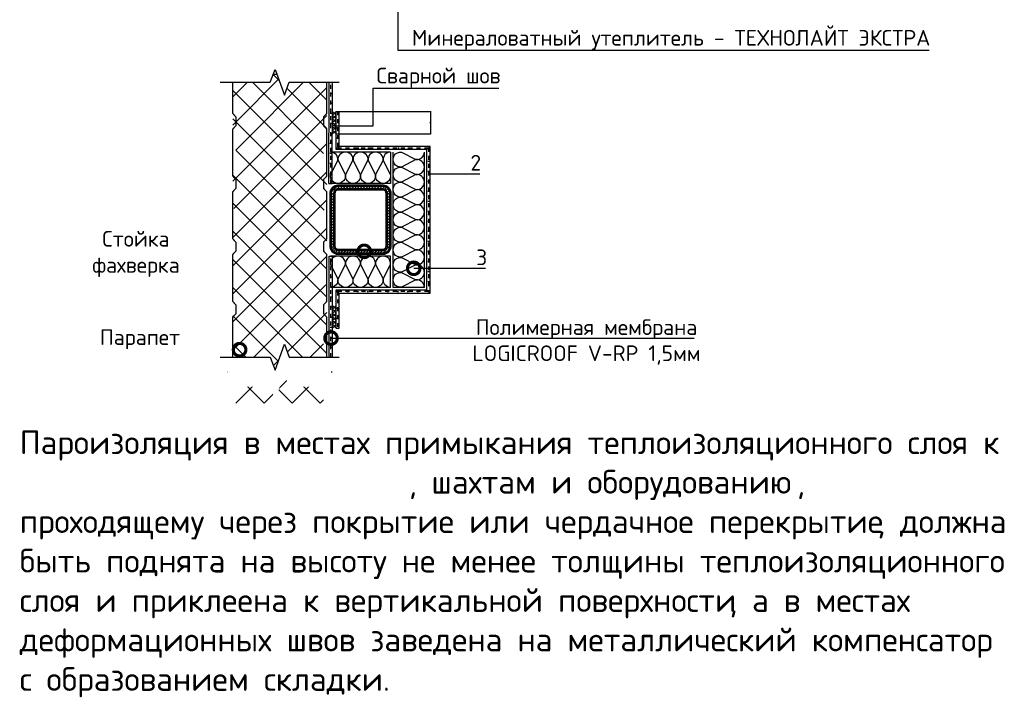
# Model space of a CAD drawing. Header units: millimetres. Extents: x -263990 to 193903, y -164417 to 240530.
# Drawn here: x -143043 to -118078, y 199898 to 217071 of the extents above; entities that cross this region are included whole.
import ezdxf

# ---------------------------------------------------------------- set-up
doc = ezdxf.new("R2010")
doc.units = ezdxf.units.MM
doc.header["$LTSCALE"] = 20
doc.set_wipeout_variables(frame=1)
doc.linetypes.add('пунктирнаяX2', pattern=[12.7, 0, -12.7])
doc.linetypes.add('штриховая 50', pattern=[1, 0.5, -0.5])
doc.layers.get('0').update_dxf_attribs({"lineweight": 0})
for name, color, linetype, lineweight in [('FP-XX-МАРКИ ПОМЕЩЕНИЙ', 250, 'Continuous', 25), ('TN-АННОТАЦИИ', 7, 'Continuous', 0), ('TN-ГИДРОИЗОЛЯЦИЯ ПВХ', 5, 'Continuous', 15), ('TN-МЕТАЛЛ КОНСТРУКЦИИ', 7, 'Continuous', 35), ('TN-РАЗМЕРЫ', 184, 'Continuous', 15)]:
    doc.layers.add(name, color=color, linetype=linetype, lineweight=lineweight)
doc.styles.add('TN-Текст', font='isocpeur.ttf')
doc.styles.add('TN-Текст-Аннотативный', font='isocpeur.ttf')

# ---------------------------------------------------------------- blocks, each defined once
blk = doc.blocks.new('_ArchTick')
at = {"color": 0, "linetype": 'ByBlock', "const_width": 0.15}
blk.add_lwpolyline([(-0.5, -0.5), (0.5, 0.5)], dxfattribs=at)
blk = doc.blocks.new('_DOTSMALL')
at = {"color": 0, "linetype": 'ByBlock', "const_width": 0.5}
blk.add_lwpolyline([(-0.0625, 0, 1), (0.0625, 0, 1)], format="xyb", close=True, dxfattribs=at)

msp = doc.modelspace()

# ---------------------------------------------------------------- hatches: boundary and pattern name
at = {"lineweight": 13}
h = msp.add_hatch(dxfattribs=at)
h.set_pattern_fill('ANSI37', color=8, scale=158.797555)
h.set_pattern_definition([(45, (-137561.54, 207349.65), (-356.51, 356.51), []), (135, (-137561.54, 207349.65), (-356.51, -356.51), [])])
h.paths.add_polyline_path([(-137561.53657, 213701.55084), (-137561.53657, 213590.39255), (-137640.93534, 213503.0539), (-137640.93534, 212312.07223), (-137561.53657, 212224.73358), (-137561.53657, 212113.57529), (-137561.53657, 212002.417), (-137640.93534, 211915.07834), (-137640.93534, 210724.09668), (-137561.53657, 210636.75802), (-137561.53657, 210525.59973), (-137561.53657, 210414.44145), (-137640.93534, 210327.10279), (-137640.93534, 209136.12112), (-137561.53657, 209048.78247), (-137561.53657, 208937.62418), (-137561.53657, 208826.46589), (-137640.93534, 208739.12724), (-137640.93534, 207548.14557), (-137561.53657, 207460.80691), (-137561.53657, 207349.64863), (-136505.34647, 207349.64863), (-136446.63905, 207186.37776), (-136351.36051, 207508.44618), (-136292.65309, 207349.64863), (-135338.37079, 207349.64863), (-135338.37079, 207460.80691), (-135258.97201, 207548.14557), (-135258.97201, 208739.12724), (-135338.37079, 208826.46589), (-135338.37079, 208937.62418), (-135338.37079, 209048.78247), (-135258.97201, 209136.12112), (-135258.97201, 210327.10279), (-135338.37079, 210414.44145), (-135338.37079, 210525.59973), (-135338.37079, 210636.75802), (-135258.97201, 210724.09668), (-135258.97201, 211915.07834), (-135338.37079, 212002.417), (-135338.37079, 212113.57529), (-135338.37079, 212224.73358), (-135258.97201, 212312.07223), (-135258.97201, 213503.0539), (-135338.37079, 213590.39255), (-135338.37079, 213701.55084), (-135338.37079, 213812.70913), (-135258.97201, 213900.04779), (-135258.97201, 215686.52029), (-137640.93534, 215686.52029), (-137640.93534, 213900.04779), (-137561.53657, 213812.70913)])

# ---------------------------------------------------------------- linework, layer by layer
at = {"ltscale": 100}
for p, q in [((-134782.57935, 213716.75707), (-135163.69348, 213716.75707)), ((-134401.46521, 213716.75707), (-134782.57935, 213716.75707)), ((-134020.35108, 213716.75707), (-134401.46521, 213716.75707)), ((-133639.23695, 213716.75707), (-134020.35108, 213716.75707)), ((-133639.23695, 213716.75707), (-133639.23695, 212922.76929)), ((-133575.71792, 213335.64293), (-133575.71792, 213716.75707)), ((-132781.73015, 213335.64293), (-132781.73015, 213716.75707)), ((-133575.71792, 212954.5288), (-133575.71792, 213335.64293)), ((-132781.73015, 212954.5288), (-132781.73015, 213335.64293)), ((-134782.57935, 212922.76929), (-135163.69348, 212922.76929)), ((-134401.46521, 212922.76929), (-134782.57935, 212922.76929)), ((-134020.35108, 212922.76929), (-134401.46521, 212922.76929)), ((-133639.23695, 212922.76929), (-134020.35108, 212922.76929)), ((-133575.71792, 212573.41467), (-133575.71792, 212954.5288)), ((-132781.73015, 212573.41467), (-132781.73015, 212954.5288)), ((-133575.71792, 212192.30053), (-133575.71792, 212573.41467)), ((-132781.73015, 212192.30053), (-132781.73015, 212573.41467)), ((-133575.71792, 211811.1864), (-133575.71792, 212192.30053)), ((-132781.73015, 211811.1864), (-132781.73015, 212192.30053)), ((-133575.71792, 211430.07227), (-133575.71792, 211811.1864)), ((-132781.73015, 211430.07227), (-132781.73015, 211811.1864)), ((-133575.71792, 211048.95813), (-133575.71792, 211430.07227)), ((-132781.73015, 211048.95813), (-132781.73015, 211430.07227)), ((-134782.57935, 211080.71764), (-135163.69348, 211080.71764)), ((-134401.46521, 211080.71764), (-134782.57935, 211080.71764)), ((-134020.35108, 211080.71764), (-134401.46521, 211080.71764)), ((-133639.23695, 211080.71764), (-134020.35108, 211080.71764)), ((-133639.23695, 210286.72987), (-133639.23695, 211080.71764)), ((-133575.71792, 210667.844), (-133575.71792, 211048.95813)), ((-132781.73015, 210667.844), (-132781.73015, 211048.95813)), ((-133575.71792, 210286.72987), (-133575.71792, 210667.844)), ((-132781.73015, 210286.72987), (-132781.73015, 210667.844)), ((-134782.57935, 210286.72987), (-135163.69348, 210286.72987)), ((-134401.46521, 210286.72987), (-134782.57935, 210286.72987)), ((-134020.35108, 210286.72987), (-134401.46521, 210286.72987)), ((-133639.23695, 210286.72987), (-134020.35108, 210286.72987)), ((-132781.73015, 210286.72987), (-133575.71792, 210286.72987))]:
    msp.add_line(p, q, dxfattribs=at)
at = {"color": 8, "lineweight": 18}
msp.add_line((-135179.57323, 212126.27909), (-135179.57323, 212113.57529), dxfattribs=at)
at = {"color": 8, "lineweight": 20, "const_width": 31.75951}
for points in [[(-137640.93534, 215686.52029), (-137640.93534, 214694.03557), (-137561.53657, 214606.69691), (-137561.53657, 214495.53862)], [(-135338.37079, 214495.53862), (-135338.37079, 214606.69691), (-135258.97201, 214694.03557), (-135258.97201, 215686.52029), (-137640.93534, 215686.52029)], [(-137561.53657, 214495.53862), (-137561.53657, 214384.38033), (-137640.93534, 214297.04168), (-137640.93534, 213106.06001), (-137561.53657, 213018.72136), (-137561.53657, 212907.56307)], [(-135338.37079, 212907.56307), (-135338.37079, 213018.72136), (-135258.97201, 213106.06001), (-135258.97201, 214297.04168), (-135338.37079, 214384.38033), (-135338.37079, 214495.53862)], [(-137561.53657, 212907.56307), (-137561.53657, 212796.40478), (-137640.93534, 212709.06612), (-137640.93534, 211518.08446), (-137561.53657, 211430.7458), (-137561.53657, 211319.58751)], [(-135338.37079, 211319.58751), (-135338.37079, 211430.7458), (-135258.97201, 211518.08446), (-135258.97201, 212709.06612), (-135338.37079, 212796.40478), (-135338.37079, 212907.56307)], [(-137561.53657, 211319.58751), (-137561.53657, 211208.42922), (-137640.93534, 211121.09057), (-137640.93534, 209930.1089), (-137561.53657, 209842.77025), (-137561.53657, 209731.61196)], [(-135338.37079, 209731.61196), (-135338.37079, 209842.77025), (-135258.97201, 209930.1089), (-135258.97201, 211121.09057), (-135338.37079, 211208.42922), (-135338.37079, 211319.58751)], [(-137561.53657, 209731.61196), (-137561.53657, 209620.45367), (-137640.93534, 209533.11501), (-137640.93534, 208342.13335), (-137561.53657, 208254.79469), (-137561.53657, 208143.6364)], [(-135338.37079, 208143.6364), (-135338.37079, 208254.79469), (-135258.97201, 208342.13335), (-135258.97201, 209533.11501), (-135338.37079, 209620.45367), (-135338.37079, 209731.61196)]]:
    msp.add_lwpolyline(points, dxfattribs=at)
at = {"lineweight": 9, "ltscale": 100, "transparency": 33554559}
for points in [[(-134782.57935, 213716.75707, 0.4517184411), (-134971.61781, 213502.19054), (-134784.09795, 213137.33581, -1.1350416127), (-135162.17488, 213137.33581), (-134974.65501, 213502.19054, 0.4517184411), (-135163.69348, 213716.75707, 0.4517184411)], [(-134401.46521, 213716.75707, 0.4517184411), (-134590.50368, 213502.19054), (-134402.98381, 213137.33581, -1.1350416127), (-134781.06074, 213137.33581), (-134593.54088, 213502.19054, 0.4517184411), (-134782.57935, 213716.75707, 0.4517184411)], [(-134020.35108, 213716.75707, 0.4517184411), (-134209.38954, 213502.19054), (-134021.86968, 213137.33581, -1.1350416127), (-134399.94661, 213137.33581), (-134212.42675, 213502.19054, 0.4517184411), (-134401.46521, 213716.75707, 0.4517184411)], [(-133639.23695, 213716.75707, 0.4517184411), (-133828.27541, 213502.19054), (-133640.75555, 213137.33581, -1.1350416127), (-134018.83248, 213137.33581), (-133831.31261, 213502.19054, 0.4517184411), (-134020.35108, 213716.75707, 0.4517184411)], [(-132781.73015, 213335.64293, 0.4517184411), (-132996.29667, 213524.6814), (-133361.1514, 213337.16153, -1.1350416127), (-133361.1514, 213715.23846), (-132996.29667, 213527.7186, 0.4517184411), (-132781.73015, 213716.75707, 0.4517184411)], [(-132781.73015, 212954.5288, 0.4517184411), (-132996.29667, 213143.56726), (-133361.1514, 212956.0474, -1.1350416127), (-133361.1514, 213334.12433), (-132996.29667, 213146.60447, 0.4517184411), (-132781.73015, 213335.64293, 0.4517184411)], [(-132781.73015, 212573.41467, 0.4517184411), (-132996.29667, 212762.45313), (-133361.1514, 212574.93327, -1.1350416127), (-133361.1514, 212953.0102), (-132996.29667, 212765.49033, 0.4517184411), (-132781.73015, 212954.5288, 0.4517184411)], [(-132781.73015, 212192.30053, 0.4517184411), (-132996.29667, 212381.339), (-133361.1514, 212193.81913, -1.1350416127), (-133361.1514, 212571.89607), (-132996.29667, 212384.3762, 0.4517184411), (-132781.73015, 212573.41467, 0.4517184411)], [(-132781.73015, 211811.1864, 0.4517184411), (-132996.29667, 212000.22487), (-133361.1514, 211812.705, -1.1350416127), (-133361.1514, 212190.78193), (-132996.29667, 212003.26207, 0.4517184411), (-132781.73015, 212192.30053, 0.4517184411)], [(-132781.73015, 211430.07227, 0.4517184411), (-132996.29667, 211619.11073), (-133361.1514, 211431.59087, -1.1350416127), (-133361.1514, 211809.6678), (-132996.29667, 211622.14793, 0.4517184411), (-132781.73015, 211811.1864, 0.4517184411)], [(-132781.73015, 211048.95813, 0.4517184411), (-132996.29667, 211237.9966), (-133361.1514, 211050.47673, -1.1350416127), (-133361.1514, 211428.55367), (-132996.29667, 211241.0338, 0.4517184411), (-132781.73015, 211430.07227, 0.4517184411)], [(-134782.57935, 210286.72987, -0.4517184411), (-134971.61781, 210501.29639), (-134784.09795, 210866.15112, 1.1350416127), (-135162.17488, 210866.15112), (-134974.65501, 210501.29639, -0.4517184411), (-135163.69348, 210286.72987, -0.4517184411)], [(-134401.46521, 210286.72987, -0.4517184411), (-134590.50368, 210501.29639), (-134402.98381, 210866.15112, 1.1350416127), (-134781.06074, 210866.15112), (-134593.54088, 210501.29639, -0.4517184411), (-134782.57935, 210286.72987, -0.4517184411)], [(-134020.35108, 210286.72987, -0.4517184411), (-134209.38954, 210501.29639), (-134021.86968, 210866.15112, 1.1350416127), (-134399.94661, 210866.15112), (-134212.42675, 210501.29639, -0.4517184411), (-134401.46521, 210286.72987, -0.4517184411)], [(-133639.23695, 210286.72987, -0.4517184411), (-133828.27541, 210501.29639), (-133640.75555, 210866.15112, 1.1350416127), (-134018.83248, 210866.15112), (-133831.31261, 210501.29639, -0.4517184411), (-134020.35108, 210286.72987, -0.4517184411)], [(-132781.73015, 210667.844, 0.4517184411), (-132996.29667, 210856.88247), (-133361.1514, 210669.3626, -1.1350416127), (-133361.1514, 211047.43953), (-132996.29667, 210859.91967, 0.4517184411), (-132781.73015, 211048.95813, 0.4517184411)], [(-132781.73015, 210286.72987, 0.4517184411), (-132996.29667, 210475.76833), (-133361.1514, 210288.24847, -1.1350416127), (-133361.1514, 210666.3254), (-132996.29667, 210478.80553, 0.4517184411), (-132781.73015, 210667.844, 0.4517184411)]]:
    msp.add_lwpolyline(points, format="xyb", dxfattribs=at)
at = {"color": 8, "lineweight": 20}
msp.add_lwpolyline([(-137777.41136, 208143.6364), (-136505.34647, 208143.6364), (-136446.63905, 207980.36554), (-136351.36051, 208302.43396), (-136292.65309, 208143.6364), (-135122.83949, 208143.6364)], dxfattribs=at)
at = {"layer": 'TN-ГИДРОИЗОЛЯЦИЯ ПВХ', "linetype": 'Continuous'}
for p, q in [((-135020.77568, 214748.36735), (-134941.3769, 214748.36735)), ((-135020.77568, 213780.27609), (-135020.77568, 214748.36735)), ((-134941.3769, 213859.67487), (-134941.3769, 214748.36735)), ((-135020.77568, 213780.27609), (-134941.3769, 213859.67487)), ((-132718.21112, 213780.27609), (-135020.77568, 213780.27609)), ((-132638.81235, 213859.67487), (-134941.3769, 213859.67487)), ((-132718.21112, 213780.27609), (-132638.81235, 213859.67487)), ((-132718.21112, 210223.21085), (-132718.21112, 213780.27609)), ((-132638.81235, 210143.81207), (-132638.81235, 213859.67487)), ((-135203.39251, 212922.93705), (-135123.99444, 212922.60153)), ((-135192.57008, 211080.71764), (-135113.1713, 211080.71764)), ((-135192.57008, 208519.57809), (-135192.57008, 211080.71764)), ((-135113.1713, 208519.57809), (-135113.1713, 211080.71764)), ((-135020.77568, 210223.21085), (-134941.3769, 210143.81207)), ((-135020.77568, 209255.11958), (-135020.77568, 210223.21085)), ((-135020.77568, 210223.21085), (-132718.21112, 210223.21085)), ((-132718.21112, 210223.21085), (-132638.81235, 210143.81207)), ((-134941.3769, 209255.11958), (-134941.3769, 210143.81207)), ((-134941.3769, 210143.81207), (-132638.81235, 210143.81207)), ((-135020.77568, 209255.11958), (-134941.3769, 209255.11958)), ((-135192.57008, 208519.57809), (-135113.1713, 208519.57809))]:
    msp.add_line(p, q, dxfattribs=at)
at = {"layer": 'TN-ГИДРОИЗОЛЯЦИЯ ПВХ', "linetype": 'штриховая 50', "ltscale": 10}
for p, q in [((-134981.07629, 214748.36735), (-134981.07629, 213819.97548)), ((-134981.07629, 213819.97548), (-132678.51174, 213819.97548)), ((-132678.51174, 213819.97548), (-132678.51174, 210183.51146)), ((-135152.87069, 208519.57809), (-135152.87069, 211080.71764)), ((-132678.51174, 210183.51146), (-134981.07629, 210183.51146)), ((-134981.07629, 210183.51146), (-134981.07629, 209255.11958))]:
    msp.add_line(p, q, dxfattribs=at)
at = {"layer": 'TN-ГИДРОИЗОЛЯЦИЯ ПВХ', "linetype": 'пунктирнаяX2'}
for p, q in [((-134981.07629, 213819.97548), (-134981.07629, 214748.36735)), ((-132678.51174, 213819.97548), (-134981.07629, 213819.97548)), ((-132678.51174, 210183.51146), (-132678.51174, 213819.97548)), ((-135152.87069, 208519.57809), (-135152.87069, 211080.71764)), ((-134981.07629, 209255.11958), (-134981.07629, 210183.51146)), ((-134981.07629, 210183.51146), (-132678.51174, 210183.51146))]:
    msp.add_line(p, q, dxfattribs=at)
at = {"layer": 'TN-ГИДРОИЗОЛЯЦИЯ ПВХ', "color": 1}
for points in [[(-135116.05421, 214653.08882), (-135020.77568, 214748.36735)], [(-135116.05421, 214748.36735), (-135020.77568, 214653.08882)], [(-135116.05421, 214653.08882), (-135020.77568, 214557.81029)], [(-135116.05421, 214557.81029), (-135020.77568, 214653.08882)], [(-135116.05421, 214557.81029), (-135020.77568, 214462.53176)], [(-135116.05421, 214462.53176), (-135020.77568, 214557.81029)], [(-135116.05421, 214462.53176), (-135020.77568, 214367.25322)], [(-135116.05421, 214367.25322), (-135020.77568, 214462.53176)], [(-135116.05421, 214367.25322), (-135020.77568, 214271.97469)], [(-135116.05421, 214271.97469), (-135020.77568, 214367.25322)], [(-135116.05421, 214271.97469), (-135020.77568, 214176.69616)], [(-135116.05421, 214176.69616), (-135020.77568, 214271.97469)], [(-135116.05421, 209731.51224), (-135020.77568, 209826.79078)], [(-135116.05421, 209826.79078), (-135020.77568, 209731.51224)], [(-135116.05421, 209636.23371), (-135020.77568, 209731.51224)], [(-135116.05421, 209731.51224), (-135020.77568, 209636.23371)], [(-135116.05421, 209540.95518), (-135020.77568, 209636.23371)], [(-135116.05421, 209636.23371), (-135020.77568, 209540.95518)], [(-135116.05421, 209445.67664), (-135020.77568, 209540.95518)], [(-135116.05421, 209540.95518), (-135020.77568, 209445.67664)], [(-135116.05421, 209350.39811), (-135020.77568, 209445.67664)], [(-135116.05421, 209445.67664), (-135020.77568, 209350.39811)], [(-135116.05421, 209350.39811), (-135020.77568, 209255.11958)], [(-135116.05421, 209255.11958), (-135020.77568, 209350.39811)]]:
    msp.add_lwpolyline(points, dxfattribs=at)
at = {"layer": 'TN-МЕТАЛЛ КОНСТРУКЦИИ', "linetype": 'Continuous', "lineweight": 13}
for p, q in [((-135163.69348, 212609.30302), (-135054.14098, 212718.85552)), ((-135163.29545, 212681.00319), (-134985.4464, 212858.85224)), ((-135023.29873, 212749.69777), (-134913.74624, 212859.25027)), ((-134937.72263, 212763.97173), (-134842.4441, 212859.25027)), ((-134866.4205, 212763.97173), (-134771.14196, 212859.25027)), ((-134795.11836, 212763.97173), (-134699.83983, 212859.25027)), ((-134723.81622, 212763.97173), (-134628.53769, 212859.25027)), ((-134652.51409, 212763.97173), (-134557.23556, 212859.25027)), ((-134581.21195, 212763.97173), (-134485.93342, 212859.25027)), ((-134509.90982, 212763.97173), (-134414.63128, 212859.25027)), ((-134438.60768, 212763.97173), (-134343.32915, 212859.25027)), ((-134367.30555, 212763.97173), (-134272.02701, 212859.25027)), ((-134296.00341, 212763.97173), (-134200.72488, 212859.25027)), ((-134224.70127, 212763.97173), (-134129.42274, 212859.25027)), ((-134153.39914, 212763.97173), (-134058.1206, 212859.25027)), ((-134082.097, 212763.97173), (-133986.81847, 212859.25027)), ((-134010.79487, 212763.97173), (-133915.51633, 212859.25027)), ((-133939.49273, 212763.97173), (-133844.2142, 212859.25027)), ((-133868.19059, 212763.97173), (-133779.63269, 212852.52964)), ((-133801.26114, 212759.59905), (-133729.89503, 212830.96516)), ((-133758.10543, 212731.45263), (-133690.65922, 212798.89883)), ((-133735.55135, 212682.70457), (-133661.04426, 212757.21166)), ((-135163.69348, 212538.00089), (-135068.41494, 212633.27942)), ((-135163.69348, 212466.69875), (-135068.41494, 212561.97728)), ((-135163.69348, 212395.39662), (-135068.41494, 212490.67515)), ((-133734.51548, 212612.4383), (-133642.60287, 212704.35091)), ((-133734.51548, 212541.13617), (-133639.23695, 212636.4147)), ((-133734.51548, 212469.83403), (-133639.23695, 212565.11256)), ((-133734.51548, 212398.5319), (-133639.23695, 212493.81043)), ((-135163.69348, 212324.09448), (-135068.41494, 212419.37301)), ((-135163.69348, 212252.79234), (-135068.41494, 212348.07088)), ((-135163.69348, 212181.49021), (-135068.41494, 212276.76874)), ((-133734.51548, 212327.22976), (-133639.23695, 212422.50829)), ((-133734.51548, 212255.92762), (-133639.23695, 212351.20616)), ((-133734.51548, 212184.62549), (-133639.23695, 212279.90402)), ((-133734.51548, 212113.32335), (-133639.23695, 212208.60188)), ((-135163.69348, 212110.18807), (-135068.41494, 212205.4666)), ((-135163.69348, 212038.88594), (-135068.41494, 212134.16447)), ((-135163.69348, 211967.5838), (-135068.41494, 212062.86233)), ((-135163.69348, 211896.28166), (-135068.41494, 211991.5602)), ((-133734.51548, 212042.02122), (-133639.23695, 212137.29975)), ((-133734.51548, 211970.71908), (-133639.23695, 212065.99761)), ((-133734.51548, 211899.41694), (-133639.23695, 211994.69548)), ((-135163.69348, 211824.97953), (-135068.41494, 211920.25806)), ((-135163.69348, 211753.67739), (-135068.41494, 211848.95592)), ((-135163.69348, 211682.37526), (-135068.41494, 211777.65379)), ((-133734.51548, 211828.11481), (-133639.23695, 211923.39334)), ((-133734.51548, 211756.81267), (-133639.23695, 211852.0912)), ((-133734.51548, 211685.51054), (-133639.23695, 211780.78907)), ((-133734.51548, 211614.2084), (-133639.23695, 211709.48693)), ((-135163.69348, 211611.07312), (-135068.41494, 211706.35165)), ((-135163.69348, 211539.77098), (-135068.41494, 211635.04952)), ((-135163.69348, 211468.46885), (-135068.41494, 211563.74738)), ((-135163.69348, 211397.16671), (-135068.41494, 211492.44525)), ((-133734.51548, 211542.90626), (-133639.23695, 211638.1848)), ((-133734.51548, 211471.60413), (-133639.23695, 211566.88266)), ((-133734.51548, 211400.30199), (-133639.23695, 211495.58052)), ((-135163.49344, 211326.06461), (-135068.41494, 211421.14311)), ((-135151.23446, 211267.02146), (-135068.41494, 211349.84097)), ((-135125.97222, 211220.98156), (-135057.13302, 211289.82076)), ((-135090.77131, 211184.88034), (-135022.40759, 211253.24406)), ((-135045.73967, 211158.60984), (-134964.83431, 211239.5152)), ((-134988.21333, 211144.83405), (-134893.53217, 211239.5152)), ((-134917.50857, 211144.23667), (-134822.23004, 211239.5152)), ((-134846.20644, 211144.23667), (-134750.9279, 211239.5152)), ((-134774.9043, 211144.23667), (-134679.62577, 211239.5152)), ((-134703.60216, 211144.23667), (-134608.32363, 211239.5152)), ((-134632.30003, 211144.23667), (-134537.02149, 211239.5152)), ((-134560.99789, 211144.23667), (-134465.71936, 211239.5152)), ((-134489.69576, 211144.23667), (-134394.41722, 211239.5152)), ((-134418.39362, 211144.23667), (-134323.11509, 211239.5152)), ((-134347.09148, 211144.23667), (-134251.81295, 211239.5152)), ((-134275.78935, 211144.23667), (-134180.51081, 211239.5152)), ((-134204.48721, 211144.23667), (-134109.20868, 211239.5152)), ((-134133.18508, 211144.23667), (-134037.90654, 211239.5152)), ((-134061.88294, 211144.23667), (-133966.60441, 211239.5152)), ((-133990.5808, 211144.23667), (-133895.30227, 211239.5152)), ((-133919.27867, 211144.23667), (-133823.81217, 211239.70316)), ((-133847.97653, 211144.23667), (-133639.23695, 211352.97625)), ((-133765.50058, 211155.41048), (-133650.41076, 211270.5003)), ((-133734.70344, 211328.81189), (-133639.23695, 211424.27839))]:
    msp.add_line(p, q, dxfattribs=at)
at = {"layer": 'TN-МЕТАЛЛ КОНСТРУКЦИИ'}
for p, q in [((-133829.79401, 212859.25027), (-134973.13641, 212859.25027)), ((-133829.79401, 212763.97173), (-134973.13641, 212763.97173)), ((-135163.69348, 212668.6932), (-135163.69348, 211334.79373)), ((-135068.41494, 212668.6932), (-135068.41494, 211334.79373)), ((-133734.51548, 211334.79373), (-133734.51548, 212668.6932)), ((-133639.23695, 211334.79373), (-133639.23695, 212668.6932)), ((-134973.13641, 211239.5152), (-133829.79401, 211239.5152)), ((-134973.13641, 211144.23667), (-133829.79401, 211144.23667))]:
    msp.add_line(p, q, dxfattribs=at)
for centre, radius, start, end in [((-134973.13641, 212668.6932), 190.55707, 90, 180), ((-134973.13641, 212668.6932), 95.27853, 90, 180), ((-133829.79401, 212668.6932), 190.55707, 0, 90), ((-133829.79401, 212668.6932), 95.27853, 0, 90), ((-134973.13641, 211334.79373), 190.55707, 180, 270), ((-134973.13641, 211334.79373), 95.27853, 180, 270), ((-133829.79401, 211334.79373), 95.27853, 270, 0), ((-133829.79401, 211334.79373), 190.55707, 270, 0)]:
    msp.add_arc(centre, radius, start, end, dxfattribs=at)
at = {"layer": 'TN-РАЗМЕРЫ'}
for p, q in [((-134931.3769, 214748.36735), (-132623.58034, 214748.36735)), ((-132630.58034, 214755.36735), (-132630.58034, 214169.69616)), ((-135010.77568, 214176.69616), (-132623.58034, 214176.69616))]:
    msp.add_line(p, q, dxfattribs=at)

# ---------------------------------------------------------------- block references
at = {"layer": 'TN-АННОТАЦИИ', "xscale": 635.1902217856366, "yscale": 635.1902217856366, "zscale": 635.1902217856366}
msp.add_blockref('_DOTSMALL', (-134306.63032, 211199.92426), dxfattribs=at)
at = {"layer": 'TN-АННОТАЦИИ', "xscale": 635.1902217856366, "yscale": 635.1902217856366, "zscale": 635.1902217856366, "rotation": 180}
msp.add_blockref('_DOTSMALL', (-133052.78943, 210769.75819), dxfattribs=at)
at = {"layer": 'TN-РАЗМЕРЫ', "xscale": 15, "yscale": 15, "zscale": 15}
for p, rotation in [((-132630.58034, 214748.36735), 90), ((-132630.58034, 214176.69616), 270)]:
    msp.add_blockref('_ArchTick', p, dxfattribs=dict(at, rotation=rotation))

# ---------------------------------------------------------------- texts
at = {"layer": 'TN-АННОТАЦИИ', "style": 'TN-Текст-Аннотативный'}
for s, p in [('Пароизоляция в местах примыкания теплоизоляционного слоя к', (-143043.31346, 206060.56224)), ('шахтам и оборудованию', (-132603.31346, 205060.56224)), (', ', (-133173.31346, 205060.56224)), (',', (-123333.31346, 205060.56224)), ('проходящему через покрытие или чердачное перекрытие', (-143043.31346, 204060.56224)), ('должна', (-120723.31346, 204060.56224)), (', ', (-121293.31346, 204060.56224)), ('быть поднята на высоту не менее толщины теплоизоляционного', (-143043.31346, 203060.56224)), ('слоя и приклеена к вертикальной поверхности', (-143043.31346, 202060.56224)), ('а в местах', (-124473.31346, 202060.56224)), (', ', (-125043.31346, 202060.56224)), ('деформационных швов заведена на металлический компенсатор', (-143043.31346, 201060.56224)), ('с образованием складки', (-143043.31346, 200060.56224)), ('.', (-133833.31346, 200060.56224))]:
    msp.add_text(s, height=600, dxfattribs=at).set_placement(p)
at = {"layer": 'TN-АННОТАЦИИ', "attachment_point": 2, "style": 'TN-Текст', "bg_fill": 2}
for s, insert, char_height in [('{\\C7; }Минераловатный утеплитель - {\\C0;ТЕХНОЛАЙТ ЭКСТРА}', (-126653.36262, 216810.57544), 396.9938886), ('Сварной шов', (-132424.46705, 215853.64724), 396.9938886), ('2', (-131479.05571, 213644.22672), 396.99389), ('Стойка\\Pфахверка', (-140095.37096, 211716.01632), 396.993889), ('3', (-131328.11317, 211246.15086), 396.99389), ('Полимерная мембрана\\PLOGICROOF V-RP 1,5мм', (-128670.39159, 209477.7103), 396.9938886), ('Парапет', (-139994.3591, 209223.66169), 396.993889)]:
    msp.add_mtext(s, dxfattribs=dict(at, insert=insert, char_height=char_height))
at = {"layer": 'TN-РАЗМЕРЫ', "insert": (-132651.08034, 214462.53176), "char_height": 25, "attachment_point": 5, "rotation": 90, "style": 'TN-Текст-Аннотативный'}
msp.add_mtext('\\A1;30', dxfattribs=at)

# ---------------------------------------------------------------- next in the draw order: linework, layer by layer
at = {"layer": 'TN-АННОТАЦИИ'}
for p, q in [((-133452.74554, 216294.48339), (-133322.85995, 216294.48339)), ((-134082.77911, 215337.55519), (-133952.89353, 215337.55519)), ((-131708.18977, 213167.83406), (-131578.30418, 213167.83406)), ((-131557.24723, 210769.75819), (-131427.36164, 210769.75819)), ((-131529.61016, 209001.31763), (-131399.72457, 209001.31763))]:
    msp.add_line(p, q, dxfattribs=at)
for points in [[(-133452.74554, 223223.63621), (-133452.74554, 216294.48339)], [(-133322.85995, 216294.48339), (-119983.86529, 216294.48339)], [(-133952.89353, 215337.55519), (-130896.04058, 215337.55519)], [(-132678.51174, 213167.83406), (-131708.18977, 213167.83406)], [(-131578.30418, 213167.83406), (-131379.80724, 213167.83406)], [(-133052.78943, 210769.75819), (-131557.24723, 210769.75819)], [(-131427.36164, 210769.75819), (-131228.8647, 210769.75819)], [(-135149.86711, 209001.31763), (-133343.27577, 209001.31763), (-131529.61016, 209001.31763)], [(-131399.72457, 209001.31763), (-125941.0586, 209001.31763)]]:
    msp.add_lwpolyline(points, dxfattribs=at)

# ---------------------------------------------------------------- next in the draw order: wipeouts: each hides what was drawn before it
at = {"lineweight": 0}
for points in [[(-135152.87069, 216236.66267), (-135152.87069, 215483.90884), (-136211.75734, 215483.90884), (-136330.85551, 215156.68932), (-136569.05184, 215811.12837), (-136688.15001, 215483.90884), (-137766.53532, 215483.90884), (-137766.53532, 216236.66267), (-136688.15001, 216236.66267), (-136569.05184, 216563.88219), (-136330.85551, 215909.44315), (-136211.75734, 216236.66267)], [(-135152.87069, 207766.82426), (-135152.87069, 208519.57809), (-136211.75734, 208519.57809), (-136330.85551, 208846.79761), (-136569.05184, 208192.35857), (-136688.15001, 208519.57809), (-137766.53532, 208519.57809), (-137766.53532, 207766.82426), (-136688.15001, 207766.82426), (-136569.05184, 207439.60474), (-136330.85551, 208094.04379), (-136211.75734, 207766.82426)]]:
    msp.add_wipeout(points, dxfattribs=at).dxf.layer = 'FP-XX-МАРКИ ПОМЕЩЕНИЙ'

# ---------------------------------------------------------------- next in the draw order: linework, layer by layer
at = {"linetype": 'Continuous'}
for points in [[(-137958.53045, 215483.90884), (-136688.15001, 215483.90884), (-136688.15001, 215483.90884), (-136569.05184, 215811.12837), (-136330.85551, 215156.68932), (-136211.75734, 215483.90884), (-134941.3769, 215483.90884)], [(-137958.53045, 208519.57809), (-136688.15001, 208519.57809), (-136688.15001, 208519.57809), (-136569.05184, 208192.35857), (-136330.85551, 208846.79761), (-136211.75734, 208519.57809), (-134941.3769, 208519.57809)]]:
    msp.add_lwpolyline(points, dxfattribs=at)
at = {"layer": 'TN-АННОТАЦИИ'}
msp.add_lwpolyline([(-135069.38088, 214383.87097), (-134082.77911, 214383.87097), (-134082.77911, 215337.55519)], dxfattribs=at)
at = {"layer": 'TN-ГИДРОИЗОЛЯЦИЯ ПВХ', "linetype": 'Continuous'}
for p, q in [((-135203.39251, 212922.93705), (-135192.56972, 215484.0766)), ((-135192.56972, 215484.0766), (-135113.17166, 215483.74108)), ((-135123.99444, 212922.60153), (-135113.17166, 215483.74108))]:
    msp.add_line(p, q, dxfattribs=at)
at = {"layer": 'TN-ГИДРОИЗОЛЯЦИЯ ПВХ', "linetype": 'пунктирнаяX2'}
msp.add_line((-135163.69348, 212922.76929), (-135152.87069, 215483.90884), dxfattribs=at)
at = {"layer": 'TN-ГИДРОИЗОЛЯЦИЯ ПВХ', "linetype": 'штриховая 50', "ltscale": 10}
msp.add_line((-135155.7536, 212922.76929), (-135155.7536, 215483.90884), dxfattribs=at)

# ---------------------------------------------------------------- next in the draw order: block references
at = {"layer": 'TN-АННОТАЦИИ', "xscale": 635.1902217856366, "yscale": 635.1902217856366, "zscale": 635.1902217856366, "rotation": 180}
msp.add_blockref('_DOTSMALL', (-135149.86711, 209001.31763), dxfattribs=at)
at = {"layer": 'TN-АННОТАЦИИ', "xscale": 635.1902217856366, "yscale": 635.1902217856366, "zscale": 635.1902217856366}
msp.add_blockref('_DOTSMALL', (-137467.79002, 208707.56963), dxfattribs=at)

doc.saveas('drawing.dxf')
